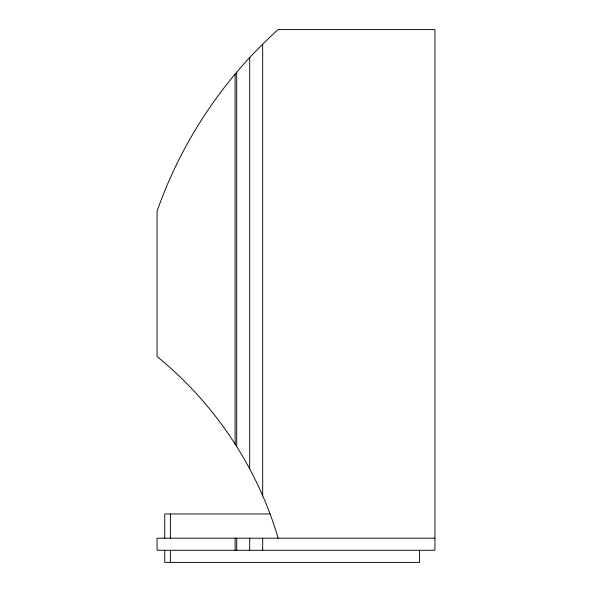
<?xml version="1.0" encoding="UTF-8"?>
<svg xmlns="http://www.w3.org/2000/svg" width="592" height="592" viewBox="0 0 592 592"><rect width="100%" height="100%" fill="white"/><g stroke="black" fill="none" stroke-linecap="round" stroke-linejoin="round"><path stroke-width="0.89" d="M269.967 513.967L164.754 513.967L164.754 538.18M434.935 538.18L157.065 538.18L157.065 550.294L434.935 550.294L434.935 29.6L278.151 29.6C223.384 78.721 181.337 141.791 157.065 211.233L157.065 356.547C214.474 403.108 257.254 467.273 278.151 538.18M419.55 550.294L419.55 562.4L164.754 562.4L164.754 550.294M262.685 44.237L262.685 495.904M262.685 538.18L262.685 550.294M249.691 57.653L249.691 468.82M249.691 538.18L249.691 550.294M236.696 72.305L236.696 446.612M236.696 538.18L236.696 550.294M235.113 74.207L235.113 444.104M235.113 538.18L235.113 550.294M170.4 513.967L170.4 538.18M170.4 550.294L170.4 562.4"/></g></svg>
